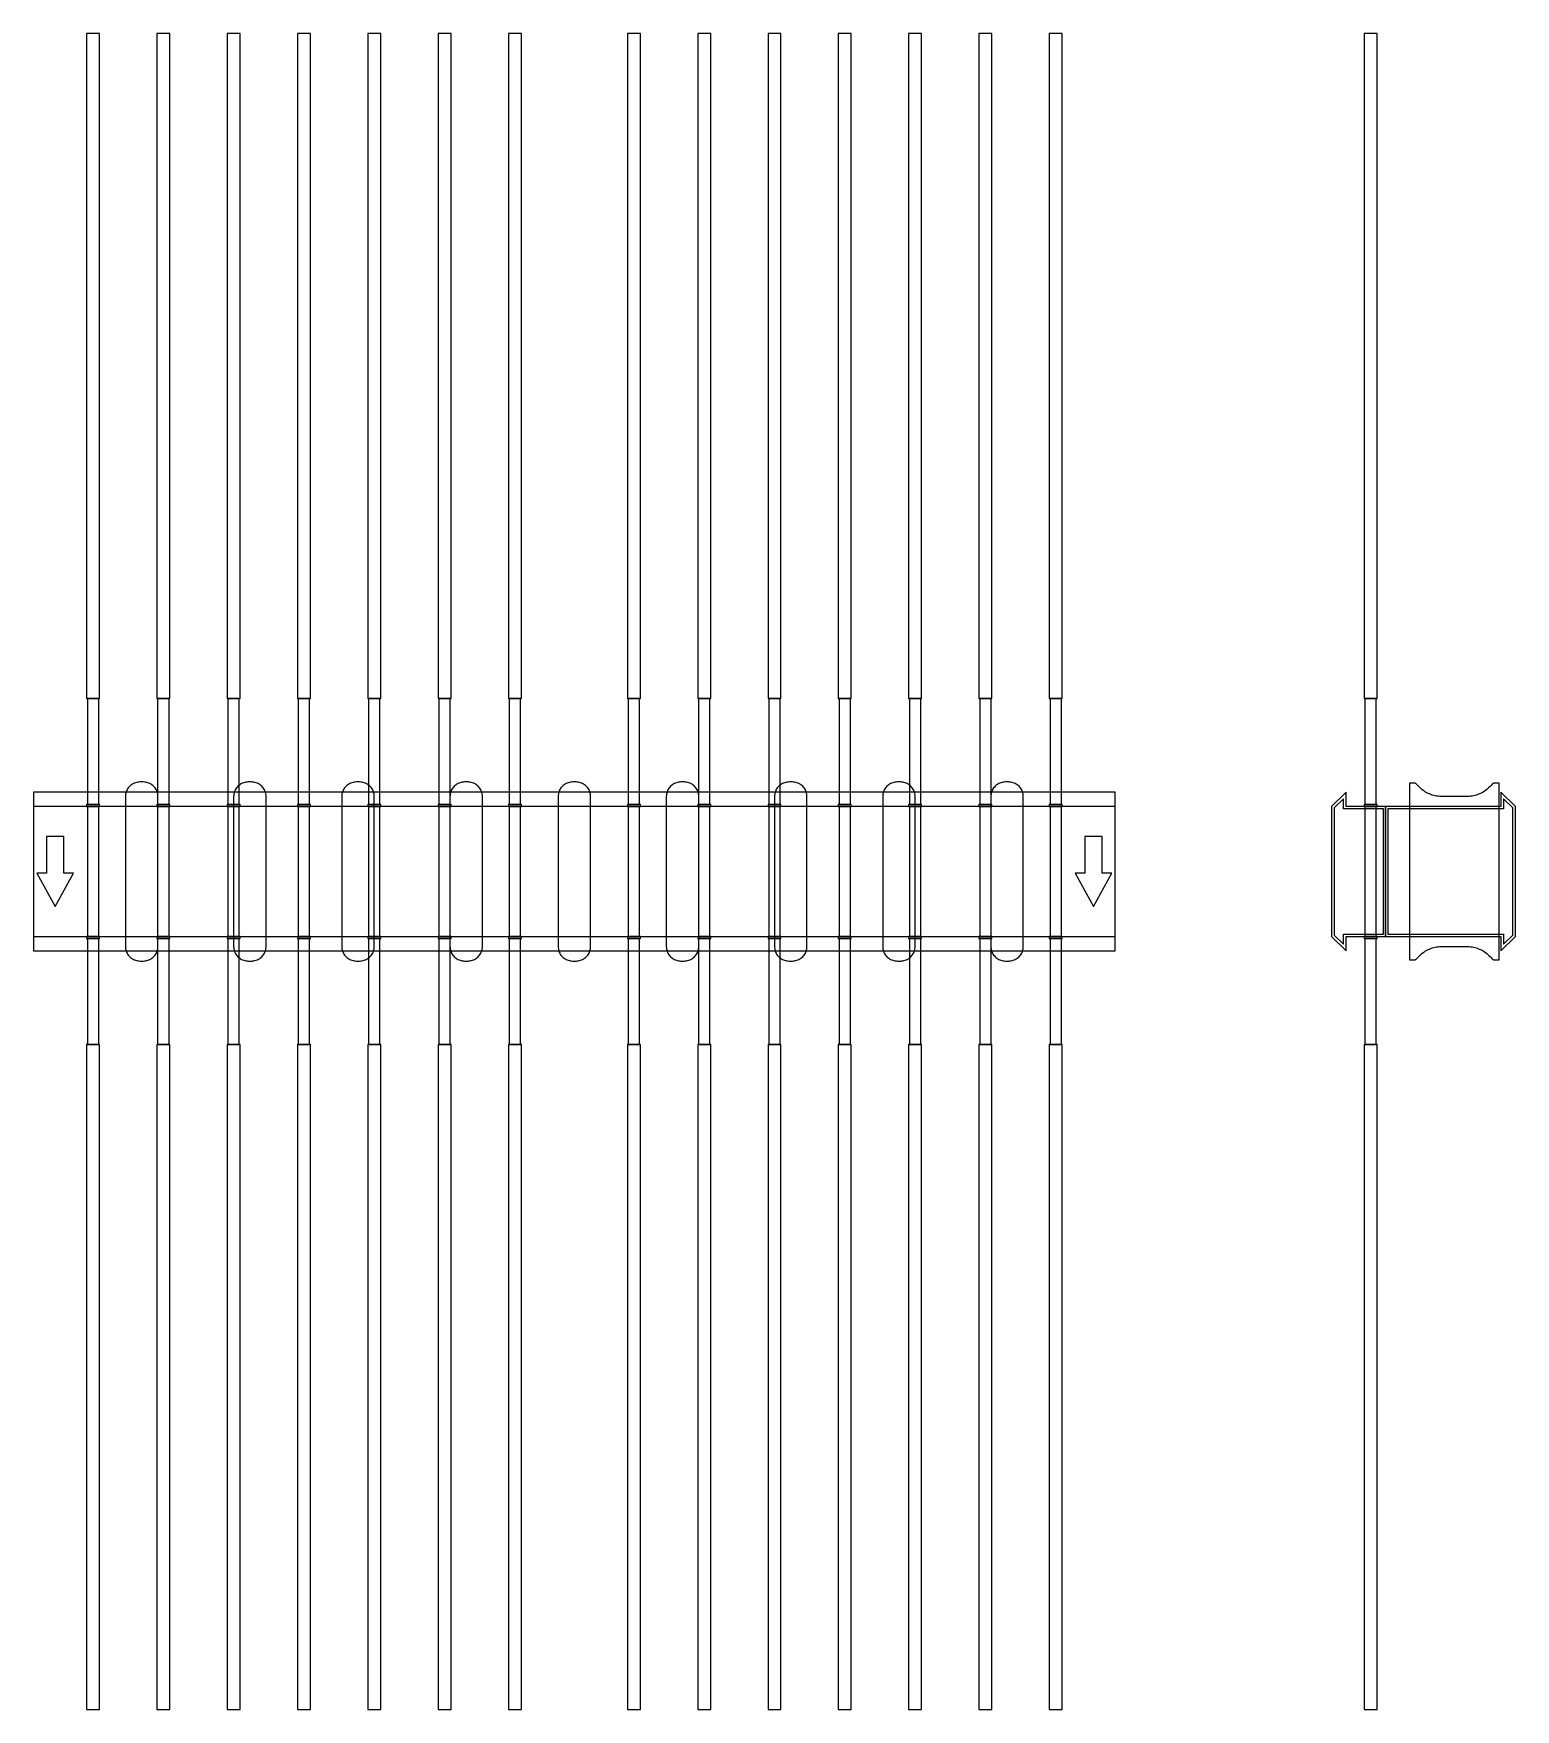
# Model space of a CAD drawing. Extents: x 0 to 1370, y -775 to 775.
import ezdxf

# ---------------------------------------------------------------- set-up
doc = ezdxf.new("R2010")
doc.units = 0
doc.layers.add('Halfen', color=7, linetype='CONTINUOUS')

msp = doc.modelspace()

# ---------------------------------------------------------------- linework, layer by layer
at = {"layer": 'Halfen', "color": 7}
for points in [[(61, 160), (61, 775), (49, 775), (49, 160)], [(126, 160), (126, 775), (114, 775), (114, 160)], [(191, 160), (191, 775), (179, 775), (179, 160)], [(256, 160), (256, 775), (244, 775), (244, 160)], [(321, 160), (321, 775), (309, 775), (309, 160)], [(386, 160), (386, 775), (374, 775), (374, 160)], [(451, 160), (451, 775), (439, 775), (439, 160)], [(561, 160), (561, 775), (549, 775), (549, 160)], [(626, 160), (626, 775), (614, 775), (614, 160)], [(691, 160), (691, 775), (679, 775), (679, 160)], [(756, 160), (756, 775), (744, 775), (744, 160)], [(821, 160), (821, 775), (809, 775), (809, 160)], [(886, 160), (886, 775), (874, 775), (874, 160)], [(951, 160), (951, 775), (939, 775), (939, 160)], [(1242, 160), (1242, 775), (1230, 775), (1230, 160)], [(60.25, 62), (60.25, 160), (49.75, 160), (49.75, 62)], [(125.25, 62), (125.25, 160), (114.75, 160), (114.75, 62)], [(190.25, 62), (190.25, 160), (179.75, 160), (179.75, 62)], [(255.25, 62), (255.25, 160), (244.75, 160), (244.75, 62)], [(320.25, 62), (320.25, 160), (309.75, 160), (309.75, 62)], [(385.25, 62), (385.25, 160), (374.75, 160), (374.75, 62)], [(450.25, 62), (450.25, 160), (439.75, 160), (439.75, 62)], [(560.25, 62), (560.25, 160), (549.75, 160), (549.75, 62)], [(625.25, 62), (625.25, 160), (614.75, 160), (614.75, 62)], [(690.25, 62), (690.25, 160), (679.75, 160), (679.75, 62)], [(755.25, 62), (755.25, 160), (744.75, 160), (744.75, 62)], [(820.25, 62), (820.25, 160), (809.75, 160), (809.75, 62)], [(885.25, 62), (885.25, 160), (874.75, 160), (874.75, 62)], [(950.25, 62), (950.25, 160), (939.75, 160), (939.75, 62)], [(1241.25, 62), (1241.25, 160), (1230.75, 160), (1230.75, 62)], [(115, -69.3), (115, -56.8), (115, 69.3), (114.958, 70.359), (114.834, 71.412), (114.627, 72.452), (114.339, 73.472), (113.972, 74.466), (113.529, 75.429), (113.011, 76.354), (112.422, 77.235), (111.765, 78.068), (111.046, 78.846), (110.268, 79.565), (109.435, 80.222), (108.554, 80.811), (107.629, 81.329), (106.666, 81.772), (105.672, 82.139), (104.652, 82.427), (103.612, 82.634), (102.559, 82.758), (101.5, 82.8), (98.5, 82.8), (97.441, 82.758), (96.388, 82.634), (95.348, 82.427), (94.328, 82.139), (93.334, 81.772), (92.371, 81.329), (91.446, 80.811), (90.565, 80.222), (89.732, 79.565), (88.954, 78.846), (88.235, 78.068), (87.578, 77.235), (86.989, 76.354), (86.471, 75.429), (86.028, 74.466), (85.661, 73.472), (85.373, 72.452), (85.166, 71.412), (85.042, 70.359), (85, 69.3), (85, -56.8), (85, -69.3), (85.042, -70.359), (85.166, -71.412), (85.373, -72.452), (85.661, -73.472), (86.028, -74.466), (86.471, -75.429), (86.989, -76.354), (87.578, -77.235), (88.235, -78.068), (88.954, -78.846), (89.732, -79.565), (90.565, -80.222), (91.446, -80.811), (92.371, -81.329), (93.334, -81.772), (94.328, -82.139), (95.348, -82.427), (96.388, -82.634), (97.441, -82.758), (98.5, -82.8), (101.5, -82.8), (102.559, -82.758), (103.612, -82.634), (104.652, -82.427), (105.672, -82.139), (106.666, -81.772), (107.629, -81.329), (108.554, -80.811), (109.435, -80.222), (110.268, -79.565), (111.046, -78.846), (111.765, -78.068), (112.422, -77.235), (113.011, -76.354), (113.529, -75.429), (113.972, -74.466), (114.339, -73.472), (114.627, -72.452), (114.834, -71.412), (114.958, -70.359), (115, -69.3)], [(215, -69.3), (215, -56.8), (215, 69.3), (214.958, 70.359), (214.834, 71.412), (214.627, 72.452), (214.339, 73.472), (213.972, 74.466), (213.529, 75.429), (213.011, 76.354), (212.422, 77.235), (211.765, 78.068), (211.046, 78.846), (210.268, 79.565), (209.435, 80.222), (208.554, 80.811), (207.629, 81.329), (206.666, 81.772), (205.672, 82.139), (204.652, 82.427), (203.612, 82.634), (202.559, 82.758), (201.5, 82.8), (198.5, 82.8), (197.441, 82.758), (196.388, 82.634), (195.348, 82.427), (194.328, 82.139), (193.334, 81.772), (192.371, 81.329), (191.446, 80.811), (190.565, 80.222), (189.732, 79.565), (188.954, 78.846), (188.235, 78.068), (187.578, 77.235), (186.989, 76.354), (186.471, 75.429), (186.028, 74.466), (185.661, 73.472), (185.373, 72.452), (185.166, 71.412), (185.042, 70.359), (185, 69.3), (185, -56.8), (185, -69.3), (185.042, -70.359), (185.166, -71.412), (185.373, -72.452), (185.661, -73.472), (186.028, -74.466), (186.471, -75.429), (186.989, -76.354), (187.578, -77.235), (188.235, -78.068), (188.954, -78.846), (189.732, -79.565), (190.565, -80.222), (191.446, -80.811), (192.371, -81.329), (193.334, -81.772), (194.328, -82.139), (195.348, -82.427), (196.388, -82.634), (197.441, -82.758), (198.5, -82.8), (201.5, -82.8), (202.559, -82.758), (203.612, -82.634), (204.652, -82.427), (205.672, -82.139), (206.666, -81.772), (207.629, -81.329), (208.554, -80.811), (209.435, -80.222), (210.268, -79.565), (211.046, -78.846), (211.765, -78.068), (212.422, -77.235), (213.011, -76.354), (213.529, -75.429), (213.972, -74.466), (214.339, -73.472), (214.627, -72.452), (214.834, -71.412), (214.958, -70.359), (215, -69.3)], [(315, -69.3), (315, -56.8), (315, 69.3), (314.958, 70.359), (314.834, 71.412), (314.627, 72.452), (314.339, 73.472), (313.972, 74.466), (313.529, 75.429), (313.011, 76.354), (312.422, 77.235), (311.765, 78.068), (311.046, 78.846), (310.268, 79.565), (309.435, 80.222), (308.554, 80.811), (307.629, 81.329), (306.666, 81.772), (305.672, 82.139), (304.652, 82.427), (303.612, 82.634), (302.559, 82.758), (301.5, 82.8), (298.5, 82.8), (297.441, 82.758), (296.388, 82.634), (295.348, 82.427), (294.328, 82.139), (293.334, 81.772), (292.371, 81.329), (291.446, 80.811), (290.565, 80.222), (289.732, 79.565), (288.954, 78.846), (288.235, 78.068), (287.578, 77.235), (286.989, 76.354), (286.471, 75.429), (286.028, 74.466), (285.661, 73.472), (285.373, 72.452), (285.166, 71.412), (285.042, 70.359), (285, 69.3), (285, -56.8), (285, -69.3), (285.042, -70.359), (285.166, -71.412), (285.373, -72.452), (285.661, -73.472), (286.028, -74.466), (286.471, -75.429), (286.989, -76.354), (287.578, -77.235), (288.235, -78.068), (288.954, -78.846), (289.732, -79.565), (290.565, -80.222), (291.446, -80.811), (292.371, -81.329), (293.334, -81.772), (294.328, -82.139), (295.348, -82.427), (296.388, -82.634), (297.441, -82.758), (298.5, -82.8), (301.5, -82.8), (302.559, -82.758), (303.612, -82.634), (304.652, -82.427), (305.672, -82.139), (306.666, -81.772), (307.629, -81.329), (308.554, -80.811), (309.435, -80.222), (310.268, -79.565), (311.046, -78.846), (311.765, -78.068), (312.422, -77.235), (313.011, -76.354), (313.529, -75.429), (313.972, -74.466), (314.339, -73.472), (314.627, -72.452), (314.834, -71.412), (314.958, -70.359), (315, -69.3)], [(415, -69.3), (415, -56.8), (415, 69.3), (414.958, 70.359), (414.834, 71.412), (414.627, 72.452), (414.339, 73.472), (413.972, 74.466), (413.529, 75.429), (413.011, 76.354), (412.422, 77.235), (411.765, 78.068), (411.046, 78.846), (410.268, 79.565), (409.435, 80.222), (408.554, 80.811), (407.629, 81.329), (406.666, 81.772), (405.672, 82.139), (404.652, 82.427), (403.612, 82.634), (402.559, 82.758), (401.5, 82.8), (398.5, 82.8), (397.441, 82.758), (396.388, 82.634), (395.348, 82.427), (394.328, 82.139), (393.334, 81.772), (392.371, 81.329), (391.446, 80.811), (390.565, 80.222), (389.732, 79.565), (388.954, 78.846), (388.235, 78.068), (387.578, 77.235), (386.989, 76.354), (386.471, 75.429), (386.028, 74.466), (385.661, 73.472), (385.373, 72.452), (385.166, 71.412), (385.042, 70.359), (385, 69.3), (385, -56.8), (385, -69.3), (385.042, -70.359), (385.166, -71.412), (385.373, -72.452), (385.661, -73.472), (386.028, -74.466), (386.471, -75.429), (386.989, -76.354), (387.578, -77.235), (388.235, -78.068), (388.954, -78.846), (389.732, -79.565), (390.565, -80.222), (391.446, -80.811), (392.371, -81.329), (393.334, -81.772), (394.328, -82.139), (395.348, -82.427), (396.388, -82.634), (397.441, -82.758), (398.5, -82.8), (401.5, -82.8), (402.559, -82.758), (403.612, -82.634), (404.652, -82.427), (405.672, -82.139), (406.666, -81.772), (407.629, -81.329), (408.554, -80.811), (409.435, -80.222), (410.268, -79.565), (411.046, -78.846), (411.765, -78.068), (412.422, -77.235), (413.011, -76.354), (413.529, -75.429), (413.972, -74.466), (414.339, -73.472), (414.627, -72.452), (414.834, -71.412), (414.958, -70.359), (415, -69.3)], [(515, -69.3), (515, -56.8), (515, 69.3), (514.958, 70.359), (514.834, 71.412), (514.627, 72.452), (514.339, 73.472), (513.972, 74.466), (513.529, 75.429), (513.011, 76.354), (512.422, 77.235), (511.765, 78.068), (511.046, 78.846), (510.268, 79.565), (509.435, 80.222), (508.554, 80.811), (507.629, 81.329), (506.666, 81.772), (505.672, 82.139), (504.652, 82.427), (503.612, 82.634), (502.559, 82.758), (501.5, 82.8), (498.5, 82.8), (497.441, 82.758), (496.388, 82.634), (495.348, 82.427), (494.328, 82.139), (493.334, 81.772), (492.371, 81.329), (491.446, 80.811), (490.565, 80.222), (489.732, 79.565), (488.954, 78.846), (488.235, 78.068), (487.578, 77.235), (486.989, 76.354), (486.471, 75.429), (486.028, 74.466), (485.661, 73.472), (485.373, 72.452), (485.166, 71.412), (485.042, 70.359), (485, 69.3), (485, -56.8), (485, -69.3), (485.042, -70.359), (485.166, -71.412), (485.373, -72.452), (485.661, -73.472), (486.028, -74.466), (486.471, -75.429), (486.989, -76.354), (487.578, -77.235), (488.235, -78.068), (488.954, -78.846), (489.732, -79.565), (490.565, -80.222), (491.446, -80.811), (492.371, -81.329), (493.334, -81.772), (494.328, -82.139), (495.348, -82.427), (496.388, -82.634), (497.441, -82.758), (498.5, -82.8), (501.5, -82.8), (502.559, -82.758), (503.612, -82.634), (504.652, -82.427), (505.672, -82.139), (506.666, -81.772), (507.629, -81.329), (508.554, -80.811), (509.435, -80.222), (510.268, -79.565), (511.046, -78.846), (511.765, -78.068), (512.422, -77.235), (513.011, -76.354), (513.529, -75.429), (513.972, -74.466), (514.339, -73.472), (514.627, -72.452), (514.834, -71.412), (514.958, -70.359), (515, -69.3)], [(615, -69.3), (615, -56.8), (615, 69.3), (614.958, 70.359), (614.834, 71.412), (614.627, 72.452), (614.339, 73.472), (613.972, 74.466), (613.529, 75.429), (613.011, 76.354), (612.422, 77.235), (611.765, 78.068), (611.046, 78.846), (610.268, 79.565), (609.435, 80.222), (608.554, 80.811), (607.629, 81.329), (606.666, 81.772), (605.672, 82.139), (604.652, 82.427), (603.612, 82.634), (602.559, 82.758), (601.5, 82.8), (598.5, 82.8), (597.441, 82.758), (596.388, 82.634), (595.348, 82.427), (594.328, 82.139), (593.334, 81.772), (592.371, 81.329), (591.446, 80.811), (590.565, 80.222), (589.732, 79.565), (588.954, 78.846), (588.235, 78.068), (587.578, 77.235), (586.989, 76.354), (586.471, 75.429), (586.028, 74.466), (585.661, 73.472), (585.373, 72.452), (585.166, 71.412), (585.042, 70.359), (585, 69.3), (585, -56.8), (585, -69.3), (585.042, -70.359), (585.166, -71.412), (585.373, -72.452), (585.661, -73.472), (586.028, -74.466), (586.471, -75.429), (586.989, -76.354), (587.578, -77.235), (588.235, -78.068), (588.954, -78.846), (589.732, -79.565), (590.565, -80.222), (591.446, -80.811), (592.371, -81.329), (593.334, -81.772), (594.328, -82.139), (595.348, -82.427), (596.388, -82.634), (597.441, -82.758), (598.5, -82.8), (601.5, -82.8), (602.559, -82.758), (603.612, -82.634), (604.652, -82.427), (605.672, -82.139), (606.666, -81.772), (607.629, -81.329), (608.554, -80.811), (609.435, -80.222), (610.268, -79.565), (611.046, -78.846), (611.765, -78.068), (612.422, -77.235), (613.011, -76.354), (613.529, -75.429), (613.972, -74.466), (614.339, -73.472), (614.627, -72.452), (614.834, -71.412), (614.958, -70.359), (615, -69.3)], [(715, -69.3), (715, -56.8), (715, 69.3), (714.958, 70.359), (714.834, 71.412), (714.627, 72.452), (714.339, 73.472), (713.972, 74.466), (713.529, 75.429), (713.011, 76.354), (712.422, 77.235), (711.765, 78.068), (711.046, 78.846), (710.268, 79.565), (709.435, 80.222), (708.554, 80.811), (707.629, 81.329), (706.666, 81.772), (705.672, 82.139), (704.652, 82.427), (703.612, 82.634), (702.559, 82.758), (701.5, 82.8), (698.5, 82.8), (697.441, 82.758), (696.388, 82.634), (695.348, 82.427), (694.328, 82.139), (693.334, 81.772), (692.371, 81.329), (691.446, 80.811), (690.565, 80.222), (689.732, 79.565), (688.954, 78.846), (688.235, 78.068), (687.578, 77.235), (686.989, 76.354), (686.471, 75.429), (686.028, 74.466), (685.661, 73.472), (685.373, 72.452), (685.166, 71.412), (685.042, 70.359), (685, 69.3), (685, -56.8), (685, -69.3), (685.042, -70.359), (685.166, -71.412), (685.373, -72.452), (685.661, -73.472), (686.028, -74.466), (686.471, -75.429), (686.989, -76.354), (687.578, -77.235), (688.235, -78.068), (688.954, -78.846), (689.732, -79.565), (690.565, -80.222), (691.446, -80.811), (692.371, -81.329), (693.334, -81.772), (694.328, -82.139), (695.348, -82.427), (696.388, -82.634), (697.441, -82.758), (698.5, -82.8), (701.5, -82.8), (702.559, -82.758), (703.612, -82.634), (704.652, -82.427), (705.672, -82.139), (706.666, -81.772), (707.629, -81.329), (708.554, -80.811), (709.435, -80.222), (710.268, -79.565), (711.046, -78.846), (711.765, -78.068), (712.422, -77.235), (713.011, -76.354), (713.529, -75.429), (713.972, -74.466), (714.339, -73.472), (714.627, -72.452), (714.834, -71.412), (714.958, -70.359), (715, -69.3)], [(815, -69.3), (815, -56.8), (815, 69.3), (814.958, 70.359), (814.834, 71.412), (814.627, 72.452), (814.339, 73.472), (813.972, 74.466), (813.529, 75.429), (813.011, 76.354), (812.422, 77.235), (811.765, 78.068), (811.046, 78.846), (810.268, 79.565), (809.435, 80.222), (808.554, 80.811), (807.629, 81.329), (806.666, 81.772), (805.672, 82.139), (804.652, 82.427), (803.612, 82.634), (802.559, 82.758), (801.5, 82.8), (798.5, 82.8), (797.441, 82.758), (796.388, 82.634), (795.348, 82.427), (794.328, 82.139), (793.334, 81.772), (792.371, 81.329), (791.446, 80.811), (790.565, 80.222), (789.732, 79.565), (788.954, 78.846), (788.235, 78.068), (787.578, 77.235), (786.989, 76.354), (786.471, 75.429), (786.028, 74.466), (785.661, 73.472), (785.373, 72.452), (785.166, 71.412), (785.042, 70.359), (785, 69.3), (785, -56.8), (785, -69.3), (785.042, -70.359), (785.166, -71.412), (785.373, -72.452), (785.661, -73.472), (786.028, -74.466), (786.471, -75.429), (786.989, -76.354), (787.578, -77.235), (788.235, -78.068), (788.954, -78.846), (789.732, -79.565), (790.565, -80.222), (791.446, -80.811), (792.371, -81.329), (793.334, -81.772), (794.328, -82.139), (795.348, -82.427), (796.388, -82.634), (797.441, -82.758), (798.5, -82.8), (801.5, -82.8), (802.559, -82.758), (803.612, -82.634), (804.652, -82.427), (805.672, -82.139), (806.666, -81.772), (807.629, -81.329), (808.554, -80.811), (809.435, -80.222), (810.268, -79.565), (811.046, -78.846), (811.765, -78.068), (812.422, -77.235), (813.011, -76.354), (813.529, -75.429), (813.972, -74.466), (814.339, -73.472), (814.627, -72.452), (814.834, -71.412), (814.958, -70.359), (815, -69.3)], [(915, -69.3), (915, -56.8), (915, 69.3), (914.958, 70.359), (914.834, 71.412), (914.627, 72.452), (914.339, 73.472), (913.972, 74.466), (913.529, 75.429), (913.011, 76.354), (912.422, 77.235), (911.765, 78.068), (911.046, 78.846), (910.268, 79.565), (909.435, 80.222), (908.554, 80.811), (907.629, 81.329), (906.666, 81.772), (905.672, 82.139), (904.652, 82.427), (903.612, 82.634), (902.559, 82.758), (901.5, 82.8), (898.5, 82.8), (897.441, 82.758), (896.388, 82.634), (895.348, 82.427), (894.328, 82.139), (893.334, 81.772), (892.371, 81.329), (891.446, 80.811), (890.565, 80.222), (889.732, 79.565), (888.954, 78.846), (888.235, 78.068), (887.578, 77.235), (886.989, 76.354), (886.471, 75.429), (886.028, 74.466), (885.661, 73.472), (885.373, 72.452), (885.166, 71.412), (885.042, 70.359), (885, 69.3), (885, -56.8), (885, -69.3), (885.042, -70.359), (885.166, -71.412), (885.373, -72.452), (885.661, -73.472), (886.028, -74.466), (886.471, -75.429), (886.989, -76.354), (887.578, -77.235), (888.235, -78.068), (888.954, -78.846), (889.732, -79.565), (890.565, -80.222), (891.446, -80.811), (892.371, -81.329), (893.334, -81.772), (894.328, -82.139), (895.348, -82.427), (896.388, -82.634), (897.441, -82.758), (898.5, -82.8), (901.5, -82.8), (902.559, -82.758), (903.612, -82.634), (904.652, -82.427), (905.672, -82.139), (906.666, -81.772), (907.629, -81.329), (908.554, -80.811), (909.435, -80.222), (910.268, -79.565), (911.046, -78.846), (911.765, -78.068), (912.422, -77.235), (913.011, -76.354), (913.529, -75.429), (913.972, -74.466), (914.339, -73.472), (914.627, -72.452), (914.834, -71.412), (914.958, -70.359), (915, -69.3)], [(1355, -81.8), (1355, 81.8), (1351, 81.8), (1350.846, 81.797), (1350.691, 81.786), (1350.538, 81.769), (1350.385, 81.746), (1350.234, 81.715), (1350.084, 81.678), (1349.936, 81.634), (1349.789, 81.584), (1349.646, 81.527), (1349.505, 81.464), (1349.366, 81.395), (1349.231, 81.32), (1349.1, 81.239), (1348.972, 81.153), (1348.848, 81.06), (1348.728, 80.963), (1348.613, 80.86), (1348.502, 80.752), (1348.397, 80.639), (1348.296, 80.522), (1347.41, 79.491), (1346.479, 78.5), (1345.505, 77.551), (1344.491, 76.646), (1343.437, 75.787), (1342.347, 74.975), (1341.222, 74.211), (1340.064, 73.499), (1338.876, 72.838), (1337.66, 72.23), (1336.418, 71.676), (1335.153, 71.178), (1333.867, 70.736), (1332.563, 70.351), (1331.243, 70.024), (1329.911, 69.756), (1328.567, 69.547), (1327.216, 69.397), (1325.859, 69.307), (1324.5, 69.277), (1302.5, 69.277), (1301.141, 69.307), (1299.784, 69.397), (1298.433, 69.547), (1297.089, 69.756), (1295.757, 70.024), (1294.437, 70.351), (1293.133, 70.736), (1291.847, 71.178), (1290.582, 71.676), (1289.34, 72.23), (1288.124, 72.838), (1286.936, 73.499), (1285.778, 74.211), (1284.653, 74.975), (1283.563, 75.787), (1282.509, 76.646), (1281.495, 77.551), (1280.521, 78.5), (1279.59, 79.491), (1278.704, 80.522), (1278.603, 80.639), (1278.498, 80.752), (1278.387, 80.86), (1278.272, 80.963), (1278.152, 81.06), (1278.028, 81.153), (1277.9, 81.239), (1277.769, 81.32), (1277.634, 81.395), (1277.495, 81.464), (1277.354, 81.527), (1277.211, 81.584), (1277.064, 81.634), (1276.916, 81.678), (1276.766, 81.715), (1276.615, 81.746), (1276.462, 81.769), (1276.309, 81.786), (1276.154, 81.797), (1276, 81.8), (1272, 81.8), (1272, -81.8), (1276, -81.8), (1276.154, -81.797), (1276.309, -81.786), (1276.462, -81.769), (1276.615, -81.746), (1276.766, -81.715), (1276.916, -81.678), (1277.064, -81.634), (1277.211, -81.584), (1277.354, -81.527), (1277.495, -81.464), (1277.634, -81.395), (1277.769, -81.32), (1277.9, -81.239), (1278.028, -81.153), (1278.152, -81.06), (1278.272, -80.963), (1278.387, -80.86), (1278.498, -80.752), (1278.603, -80.639), (1278.704, -80.522), (1279.59, -79.491), (1280.521, -78.5), (1281.495, -77.551), (1282.509, -76.646), (1283.563, -75.787), (1284.653, -74.975), (1285.778, -74.211), (1286.936, -73.499), (1288.124, -72.838), (1289.34, -72.23), (1290.582, -71.676), (1291.847, -71.178), (1293.133, -70.736), (1294.437, -70.351), (1295.757, -70.024), (1297.089, -69.756), (1298.433, -69.547), (1299.784, -69.397), (1301.141, -69.307), (1302.5, -69.277), (1324.5, -69.277), (1325.859, -69.307), (1327.216, -69.397), (1328.567, -69.547), (1329.911, -69.756), (1331.243, -70.024), (1332.563, -70.351), (1333.867, -70.736), (1335.153, -71.178), (1336.418, -71.676), (1337.66, -72.23), (1338.876, -72.838), (1340.064, -73.499), (1341.222, -74.211), (1342.347, -74.975), (1343.437, -75.787), (1344.491, -76.646), (1345.505, -77.551), (1346.479, -78.5), (1347.41, -79.491), (1348.296, -80.522), (1348.397, -80.639), (1348.502, -80.752), (1348.613, -80.86), (1348.728, -80.963), (1348.848, -81.06), (1348.972, -81.153), (1349.1, -81.239), (1349.231, -81.32), (1349.366, -81.395), (1349.505, -81.464), (1349.646, -81.527), (1349.789, -81.584), (1349.936, -81.634), (1350.084, -81.678), (1350.234, -81.715), (1350.385, -81.746), (1350.538, -81.769), (1350.691, -81.786), (1350.846, -81.797), (1351, -81.8)], [(0, -73.5), (1000, -73.5), (1000, 73.5), (0, 73.5)], [(61, 60), (61, 62), (49, 62), (49, 60)], [(126, 60), (126, 62), (114, 62), (114, 60)], [(191, 60), (191, 62), (179, 62), (179, 60)], [(256, 60), (256, 62), (244, 62), (244, 60)], [(321, 60), (321, 62), (309, 62), (309, 60)], [(386, 60), (386, 62), (374, 62), (374, 60)], [(451, 60), (451, 62), (439, 62), (439, 60)], [(561, 60), (561, 62), (549, 62), (549, 60)], [(626, 60), (626, 62), (614, 62), (614, 60)], [(691, 60), (691, 62), (679, 62), (679, 60)], [(756, 60), (756, 62), (744, 62), (744, 60)], [(821, 60), (821, 62), (809, 62), (809, 60)], [(886, 60), (886, 62), (874, 62), (874, 60)], [(951, 60), (951, 62), (939, 62), (939, 60)], [(1250, -60), (1250, 60), (1213.5, 60), (1213.5, 73.5), (1200, 60), (1200, -60), (1213.5, -73.5), (1213.5, -60)], [(1248, -58), (1248, 58), (1211, 58), (1211, 67.25), (1202.5, 58.75), (1202.5, -58.75), (1211, -67.25), (1211, -58)], [(1242, 60), (1242, 62), (1230, 62), (1230, 60)], [(1370, -60), (1370, 60), (1356.5, 73.5), (1356.5, 60), (1250, 60), (1250, -60), (1356.5, -60), (1356.5, -73.5)], [(1367.5, -58.75), (1367.5, 58.75), (1359, 67.25), (1359, 58), (1252, 58), (1252, -58), (1359, -58), (1359, -67.25)], [(0, -60), (1000, -60), (1000, 60), (0, 60)], [(60.25, -60), (60.25, 60), (49.75, 60), (49.75, -60)], [(125.25, -60), (125.25, 60), (114.75, 60), (114.75, -60)], [(190.25, -60), (190.25, 60), (179.75, 60), (179.75, -60)], [(255.25, -60), (255.25, 60), (244.75, 60), (244.75, -60)], [(320.25, -60), (320.25, 60), (309.75, 60), (309.75, -60)], [(385.25, -60), (385.25, 60), (374.75, 60), (374.75, -60)], [(450.25, -60), (450.25, 60), (439.75, 60), (439.75, -60)], [(560.25, -60), (560.25, 60), (549.75, 60), (549.75, -60)], [(625.25, -60), (625.25, 60), (614.75, 60), (614.75, -60)], [(690.25, -60), (690.25, 60), (679.75, 60), (679.75, -60)], [(755.25, -60), (755.25, 60), (744.75, 60), (744.75, -60)], [(820.25, -60), (820.25, 60), (809.75, 60), (809.75, -60)], [(885.25, -60), (885.25, 60), (874.75, 60), (874.75, -60)], [(950.25, -60), (950.25, 60), (939.75, 60), (939.75, -60)], [(1241.25, -60), (1241.25, 60), (1230.75, 60), (1230.75, -60)], [(20, -32.5), (37, -1.5), (28, -1.5), (28, 32.5), (12, 32.5), (12, -1.5), (3, -1.5)], [(980, -32.5), (997, -1.5), (988, -1.5), (988, 32.5), (972, 32.5), (972, -1.5), (963, -1.5)], [(61, -62), (61, -60), (49, -60), (49, -62)], [(60.25, -160), (60.25, -62), (49.75, -62), (49.75, -160)], [(126, -62), (126, -60), (114, -60), (114, -62)], [(125.25, -160), (125.25, -62), (114.75, -62), (114.75, -160)], [(191, -62), (191, -60), (179, -60), (179, -62)], [(190.25, -160), (190.25, -62), (179.75, -62), (179.75, -160)], [(256, -62), (256, -60), (244, -60), (244, -62)], [(255.25, -160), (255.25, -62), (244.75, -62), (244.75, -160)], [(321, -62), (321, -60), (309, -60), (309, -62)], [(320.25, -160), (320.25, -62), (309.75, -62), (309.75, -160)], [(386, -62), (386, -60), (374, -60), (374, -62)], [(385.25, -160), (385.25, -62), (374.75, -62), (374.75, -160)], [(451, -62), (451, -60), (439, -60), (439, -62)], [(450.25, -160), (450.25, -62), (439.75, -62), (439.75, -160)], [(561, -62), (561, -60), (549, -60), (549, -62)], [(560.25, -160), (560.25, -62), (549.75, -62), (549.75, -160)], [(626, -62), (626, -60), (614, -60), (614, -62)], [(625.25, -160), (625.25, -62), (614.75, -62), (614.75, -160)], [(691, -62), (691, -60), (679, -60), (679, -62)], [(690.25, -160), (690.25, -62), (679.75, -62), (679.75, -160)], [(756, -62), (756, -60), (744, -60), (744, -62)], [(755.25, -160), (755.25, -62), (744.75, -62), (744.75, -160)], [(821, -62), (821, -60), (809, -60), (809, -62)], [(820.25, -160), (820.25, -62), (809.75, -62), (809.75, -160)], [(886, -62), (886, -60), (874, -60), (874, -62)], [(885.25, -160), (885.25, -62), (874.75, -62), (874.75, -160)], [(951, -62), (951, -60), (939, -60), (939, -62)], [(950.25, -160), (950.25, -62), (939.75, -62), (939.75, -160)], [(1242, -62), (1242, -60), (1230, -60), (1230, -62)], [(1241.25, -160), (1241.25, -62), (1230.75, -62), (1230.75, -160)], [(61, -775), (61, -160), (49, -160), (49, -775)], [(126, -775), (126, -160), (114, -160), (114, -775)], [(191, -775), (191, -160), (179, -160), (179, -775)], [(256, -775), (256, -160), (244, -160), (244, -775)], [(321, -775), (321, -160), (309, -160), (309, -775)], [(386, -775), (386, -160), (374, -160), (374, -775)], [(451, -775), (451, -160), (439, -160), (439, -775)], [(561, -775), (561, -160), (549, -160), (549, -775)], [(626, -775), (626, -160), (614, -160), (614, -775)], [(691, -775), (691, -160), (679, -160), (679, -775)], [(756, -775), (756, -160), (744, -160), (744, -775)], [(821, -775), (821, -160), (809, -160), (809, -775)], [(886, -775), (886, -160), (874, -160), (874, -775)], [(951, -775), (951, -160), (939, -160), (939, -775)], [(1242, -775), (1242, -160), (1230, -160), (1230, -775)]]:
    msp.add_lwpolyline(points, close=True, dxfattribs=at)

doc.saveas('drawing.dxf')
